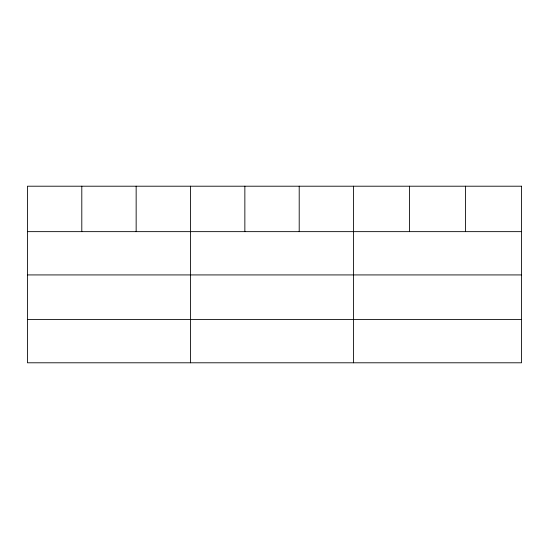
<?xml version="1.0" encoding="UTF-8"?>
<svg xmlns="http://www.w3.org/2000/svg" width="549" height="549" viewBox="0 0 549 549"><rect width="100%" height="100%" fill="white"/><g stroke="black" fill="none" stroke-linecap="round" stroke-linejoin="round"><path stroke-width="0.82" d="M27.45 231.644L521.55 231.644M27.45 274.925L521.55 274.925M27.45 319.518L521.55 319.518M465.552 186.207L465.552 231.644M409.554 186.207L409.554 231.644M353.556 186.207L353.556 362.793M299.205 186.207L299.205 231.644M244.854 186.207L244.854 231.644M190.503 186.207L190.503 362.793M136.152 186.207L136.152 231.644M81.801 186.207L81.801 231.644M521.55 186.207L27.45 186.207L27.45 362.793L521.55 362.793L521.55 186.207"/></g></svg>
